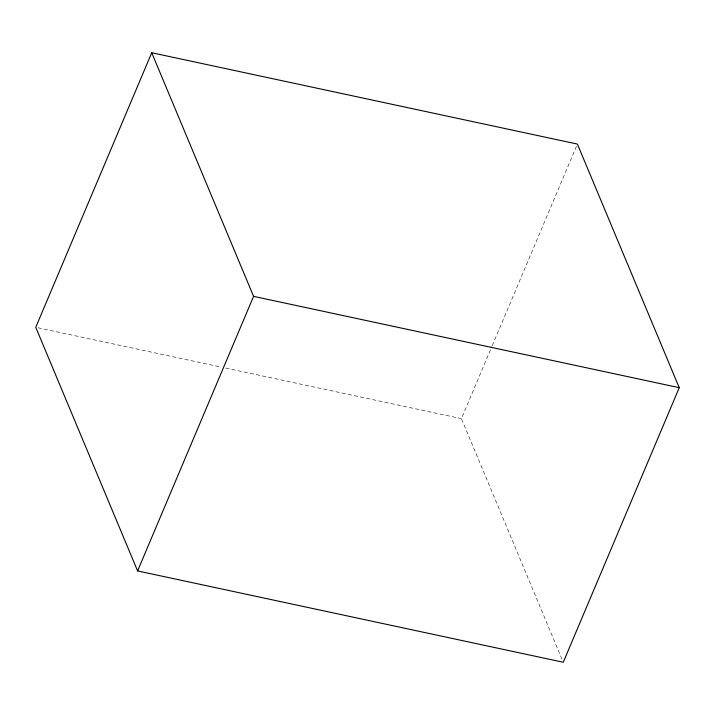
<?xml version="1.0" encoding="UTF-8"?>
<svg xmlns="http://www.w3.org/2000/svg" width="715" height="715" viewBox="0 0 715 715"><rect width="100%" height="100%" fill="white"/><g stroke="black" fill="none" stroke-linecap="round" stroke-linejoin="round"><path stroke-width="0.54" stroke-dasharray="3.58 2.68" d="M561.981 659.176L461.416 418.641L491.822 346.659M492.26 345.631L576.531 146.128M37.931 327.774L221.301 367.126M225.663 368.055L461.416 418.641"/><path stroke-width="1.07" d="M151.732 52.74L35.75 327.309L137.602 570.928L563.268 662.26L679.25 387.691L577.398 144.072L151.732 52.74L253.584 296.359L137.602 570.928M253.584 296.359L679.25 387.691"/></g></svg>
